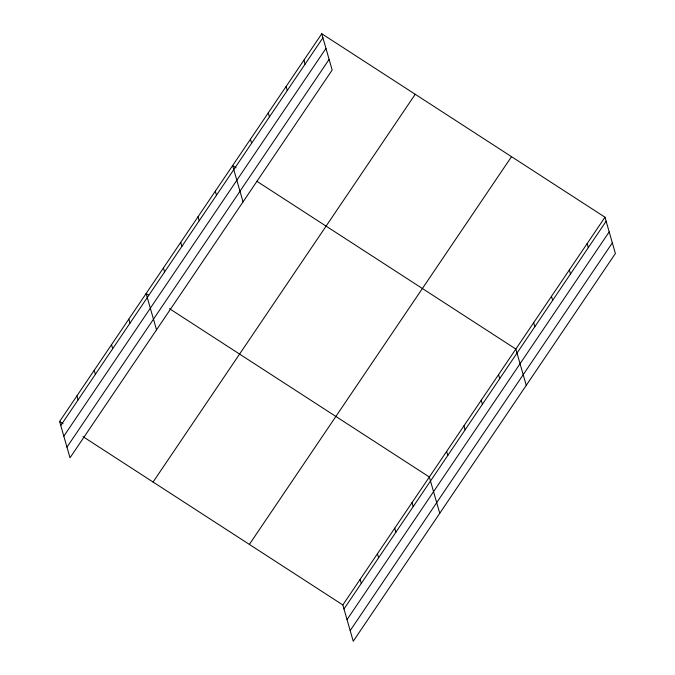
<?xml version="1.0" encoding="UTF-8"?>
<svg xmlns="http://www.w3.org/2000/svg" width="675" height="675" viewBox="0 0 675 675"><rect width="100%" height="100%" fill="white"/><g stroke="black" fill="none" stroke-linecap="round" stroke-linejoin="round"><path stroke-width="1.01" d="M321.764 33.75L332.168 70.04L70.014 457.785L59.611 421.487L321.764 33.75L604.986 217.215L615.389 253.513L353.236 641.25L342.832 604.96L82.974 436.624M60.767 425.52L322.92 37.783M63.821 436.168L325.974 48.423M66.968 447.137L329.122 59.392M153.073 482.034L415.226 94.297M249.37 544.413L511.523 156.676M342.832 604.96L604.986 217.215M343.98 608.993L606.142 221.248M347.034 619.633L609.188 231.896M350.182 630.602L612.335 242.865M236.098 167.822L232.63 165.586L243.042 201.876M256.863 181.28L515.852 349.051L526.255 385.341M148.719 295.22L146.121 293.532L156.532 329.83M169.484 308.669L429.342 477.006L439.746 513.295M59.611 421.487L63.07 423.731M587.157 243.582L588.313 247.615M569.329 269.949L570.485 273.983M551.5 296.317L552.656 300.35M533.68 322.684L534.836 326.717M498.547 374.642L499.702 378.675M481.25 400.233L482.406 404.266M463.944 425.824L465.1 429.857M446.639 451.415L447.795 455.448M303.936 60.117L305.092 64.15M412.037 502.597L413.193 506.63M286.116 86.484L287.272 90.509M394.732 528.188L395.887 532.221M268.287 112.852L269.443 116.876M377.435 553.778L378.591 557.812M250.459 139.219L251.615 143.243M360.129 579.369L361.285 583.403M215.333 191.168L216.489 195.202M198.028 216.759L199.184 220.793M180.723 242.35L181.879 246.383M163.426 267.941L164.582 271.974M128.824 319.123L129.98 323.156M111.518 344.714L112.674 348.747M94.213 370.305L95.369 374.338M76.916 395.896L78.072 399.929"/></g></svg>
